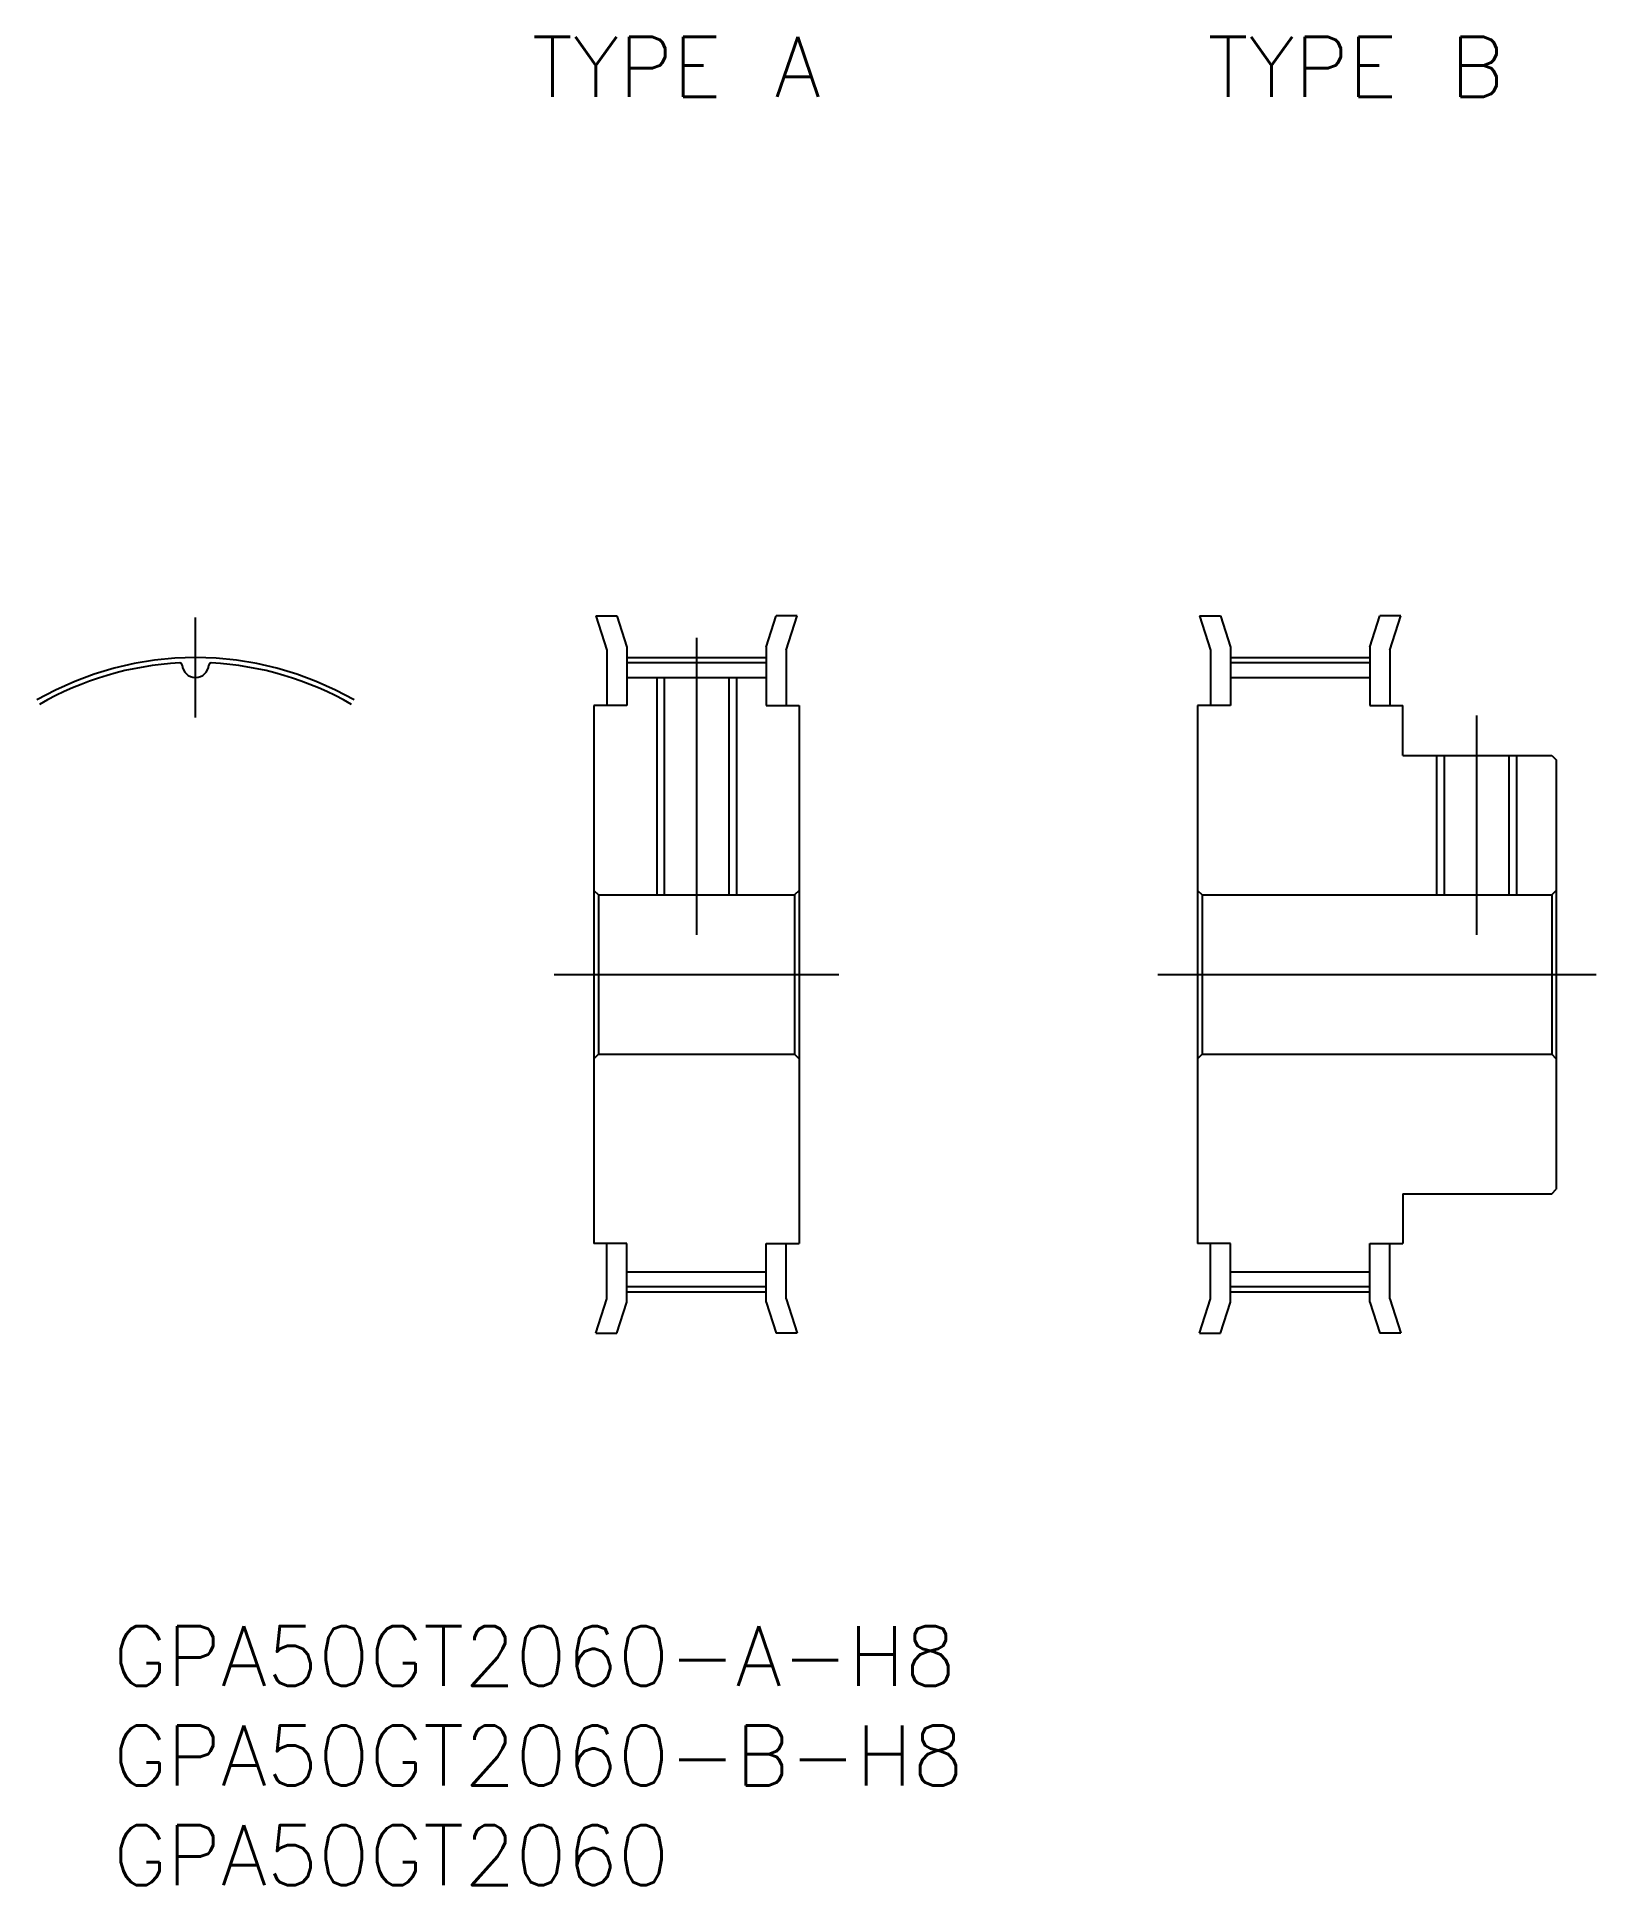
# Model space of a CAD drawing. Extents: x -8 to 70.3, y -45.7 to 47.1.
import ezdxf

# ---------------------------------------------------------------- set-up
doc = ezdxf.new("R2010")
doc.units = 0
doc.linetypes.add('CENTER', pattern=[50.8, 31.75, -6.35, 6.35, -6.35])
doc.layers.get('0').update_dxf_attribs({"linetype": 'CONTINUOUS'})
doc.layers.add('CENTER', color=1, linetype='CONTINUOUS')
doc.styles.get("Standard").update_dxf_attribs({"font": 'txt.shx', "height": 3, "bigfont": 'bigfont.shx'})

msp = doc.modelspace()

# ---------------------------------------------------------------- linework, layer by layer
at = {"color": 7, "linetype": 'CONTINUOUS'}
for p, q in [((20.1, 18), (21.15, 18)), ((20.1, 18), (20.65, 16.28)), ((21.15, 18), (21.65, 16.436)), ((28.65, 16.436), (29.15, 18)), ((30.2, 18), (29.15, 18)), ((29.65, 16.28), (30.2, 18)), ((50.4, 18), (51.45, 18)), ((50.4, 18), (50.95, 16.28)), ((51.45, 18), (51.95, 16.436)), ((58.95, 16.436), (59.45, 18)), ((60.5, 18), (59.45, 18)), ((59.95, 16.28), (60.5, 18)), ((20.65, 16.28), (20.65, 13.5)), ((21.65, 16.436), (21.65, 13.5)), ((28.65, 16.436), (28.65, 13.5)), ((29.65, 16.28), (29.65, 13.5)), ((50.95, 16.28), (50.95, 13.5)), ((51.95, 16.436), (51.95, 13.5)), ((58.95, 16.436), (58.95, 13.5)), ((59.95, 16.28), (59.95, 13.5)), ((21.65, 15.66), (28.65, 15.66)), ((21.65, 14.91), (28.65, 14.91)), ((23.529, 14.91), (23.529, 4)), ((26.771, 14.91), (26.771, 4)), ((51.95, 15.66), (58.95, 15.66)), ((51.95, 14.91), (58.95, 14.91)), ((20, 13.5), (20, -13.5)), ((21.65, 13.5), (20, 13.5)), ((28.65, 13.5), (30.3, 13.5)), ((30.3, 13.5), (30.3, -13.5)), ((50.3, 13.5), (50.3, -13.5)), ((51.95, 13.5), (50.3, 13.5)), ((58.95, 13.5), (60.6, 13.5)), ((60.6, 11), (60.6, 13.5)), ((60.6, 11), (68.075, 11)), ((62.679, 11), (62.679, 4)), ((65.921, 11), (65.921, 4)), ((68.075, 11), (68.3, 10.775)), ((68.3, 10.775), (68.3, -10.775)), ((20, 4.225), (20.225, 4)), ((20.225, 4), (30.075, 4)), ((20.225, 4), (20.225, -4)), ((30.3, 4.225), (30.075, 4)), ((30.075, 4), (30.075, -4)), ((50.3, 4.225), (50.525, 4)), ((50.525, 4), (68.075, 4)), ((50.525, 4), (50.525, -4)), ((68.3, 4.225), (68.075, 4)), ((68.075, 4), (68.075, -4)), ((20, -4.225), (20.225, -4)), ((20.225, -4), (30.075, -4)), ((30.3, -4.225), (30.075, -4)), ((50.3, -4.225), (50.525, -4)), ((50.525, -4), (68.075, -4)), ((68.3, -4.225), (68.075, -4)), ((60.6, -11), (68.075, -11)), ((60.6, -11), (60.6, -13.5)), ((68.075, -11), (68.3, -10.775)), ((21.65, -13.5), (20, -13.5)), ((20.65, -16.28), (20.65, -13.5)), ((21.65, -16.436), (21.65, -13.5)), ((28.65, -13.5), (30.3, -13.5)), ((28.65, -16.436), (28.65, -13.5)), ((29.65, -16.28), (29.65, -13.5)), ((51.95, -13.5), (50.3, -13.5)), ((50.95, -16.28), (50.95, -13.5)), ((51.95, -16.436), (51.95, -13.5)), ((58.95, -13.5), (60.6, -13.5)), ((58.95, -16.436), (58.95, -13.5)), ((59.95, -16.28), (59.95, -13.5)), ((21.65, -14.91), (28.65, -14.91)), ((21.65, -15.66), (28.65, -15.66)), ((51.95, -14.91), (58.95, -14.91)), ((51.95, -15.66), (58.95, -15.66)), ((20.1, -18), (20.65, -16.28)), ((21.15, -18), (21.65, -16.436)), ((28.65, -16.436), (29.15, -18)), ((29.65, -16.28), (30.2, -18)), ((50.4, -18), (50.95, -16.28)), ((51.45, -18), (51.95, -16.436)), ((58.95, -16.436), (59.45, -18)), ((59.95, -16.28), (60.5, -18)), ((20.1, -18), (21.15, -18)), ((30.2, -18), (29.15, -18)), ((50.4, -18), (51.45, -18)), ((60.5, -18), (59.45, -18))]:
    msp.add_line(p, q, dxfattribs=at)
at = {"color": 3, "linetype": 'CONTINUOUS'}
for p, q in [((23.15, 14.91), (23.15, 4)), ((27.15, 14.91), (27.15, 4)), ((62.3, 11), (62.3, 4)), ((66.3, 11), (66.3, 4))]:
    msp.add_line(p, q, dxfattribs=at)
at = {"color": 7, "linetype": 'CONTINUOUS'}
for centre, radius, start, end in [((0, 0), 15.66, 92.89563, 120), ((-0.785, 15.528), 0.113, 4.17634, 92.89563), ((0, 15.585), 0.675, 184.17634, 355.82366), ((0.785, 15.528), 0.113, 87.10437, 175.82366), ((0, 0), 15.66, 60, 87.10437)]:
    msp.add_arc(centre, radius, start, end, dxfattribs=at)
at = {"layer": 'CENTER', "color": 1, "linetype": 'CENTER'}
for p, q in [((0, 12.91), (0, 17.915)), ((25.15, 16.91), (25.15, 2)), ((21.65, 15.915), (28.65, 15.915)), ((51.95, 15.915), (58.95, 15.915)), ((64.3, 13), (64.3, 2)), ((18, 0), (32.3, 0)), ((48.3, 0), (70.3, 0)), ((21.65, -15.915), (28.65, -15.915)), ((51.95, -15.915), (58.95, -15.915))]:
    msp.add_line(p, q, dxfattribs=at)
msp.add_arc((0, 0), 15.915, 60, 120, dxfattribs=at)

# ---------------------------------------------------------------- texts
at = {"color": 7, "linetype": 'CONTINUOUS'}
for s, p in [('TYPE A', (16.885, 44.06)), ('TYPE B', (50.798, 44.06)), ('GPA50GT2060-A-H8', (-4.129, -35.695)), ('GPA50GT2060-B-H8', (-4.129, -40.695)), ('GPA50GT2060', (-4.129, -45.695))]:
    msp.add_text(s, height=3, dxfattribs=at).set_placement(p)

doc.saveas('drawing.dxf')
